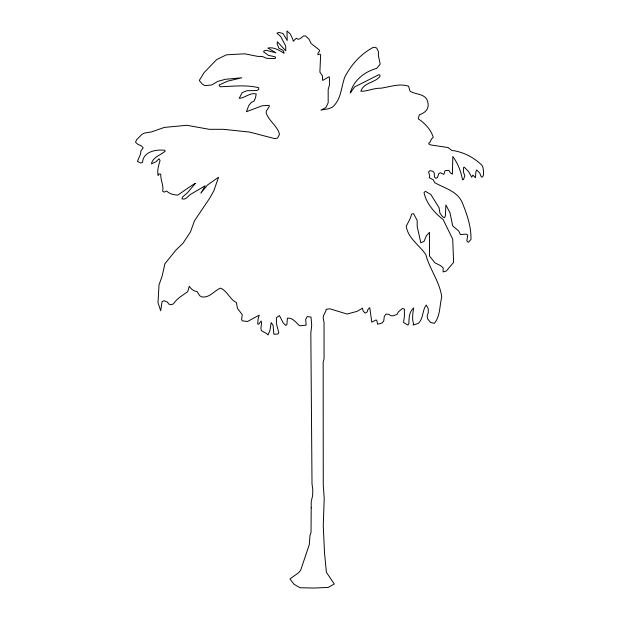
<?xml version="1.0" encoding="UTF-8"?>
<svg xmlns="http://www.w3.org/2000/svg" width="619" height="619" viewBox="0 0 619 619"><rect width="100%" height="100%" fill="white"/><g stroke="black" fill="none" stroke-linecap="round" stroke-linejoin="round"><path stroke-width="0.93" d="M311.21 507.843L311.017 532.665L310.018 535.242L309.229 544.774L300.726 570.076L298.768 572.621L289.947 578.935L294.033 584.282L300.006 587.733L313.833 588.05L328.287 587.423L334.26 583.965L326.399 572.335L324.518 552.852L323.257 525.825L324.201 498.488L323.257 484.971L323.164 362.045L324.047 359.043L324.047 322.375L323.164 318.112L323.451 315.783L326.074 310.537L326.074 309.376L327.528 309.082L329.857 308.788L347.042 314.034L356.939 311.411L362.471 308.208L363.059 310.831L365.094 313.16L367.129 311.991L368.003 309.376L369.752 307.628L371.795 322.19L375.578 320.147L376.739 320.147L377.613 324.224L381.985 323.056L383.734 321.021L384.314 316.363L386.063 314.034L388.678 314.32L391.007 315.783L393.336 315.783L397.127 314.32L398.288 311.991L402.365 308.502L404.408 309.082L404.408 316.363L403.534 322.476L407.898 325.099L408.888 323.575C409.012 317.949 409.027 311.93 413.693 307.875C412.842 313.121 411.821 318.762 413.577 323.93L413.144 325.099L418.382 323.35C423.62 318.282 422.127 310.537 426.243 305.005L428.278 308.788L428.278 312.58L427.118 316.069L427.698 318.986L430.615 322.476L434.399 323.35C440.38 316.007 439.475 305.786 441.773 296.996C439.761 281.916 429.702 269.257 425.826 254.626C419.419 245.132 408.122 238.377 406.234 226.376L410.335 218.174L411.705 214.073L413.531 213.617L417.175 220.449L417.175 226.376L420.819 242.78L424.007 241.41L426.282 235.94L429.47 232.295L429.47 255.987L434.94 262.827L440.411 265.559L443.142 267.834L443.142 271.934L446.33 271.021L453.619 262.371L452.706 239.135L443.142 219.544C434.538 212.951 426.329 203.473 424.007 192.664L425.369 191.294L430.839 194.482L439.041 207.698L439.954 213.16L442.686 216.805L444.512 217.718L445.417 215.899L445.873 204.959L449.974 212.704L452.706 225.92L458.633 230.933L460.451 234.578L465.921 234.121L467.747 235.034L466.834 240.953L468.196 242.323L470.935 239.592C471.369 226.771 467.02 214.398 462.277 202.684C457.232 190.954 444.651 188.369 434.693 182.636L433.285 179.812L429.276 177.692L429.748 175.804L428.572 172.036L429.981 170.62L433.045 171.331L434.221 172.98L434.461 176.988L435.877 178.396L437.525 177.46L438.701 173.684L440.349 172.74L443.885 174.396L445.061 170.62L448.829 170.387L450.485 172.98L452.365 174.156L452.837 156.483C457.812 163.284 461.07 171.602 462.501 179.812L463.438 179.58L464.854 175.804L463.438 172.036L463.438 167.795L464.149 167.091L468.622 171.564L471.686 177.22L472.87 175.1L475.462 177.692L475.926 171.564L476.638 169.916L479.702 172.98L481.35 176.988L482.526 176.988L483.47 175.1L483.47 171.331L482.998 167.563L482.054 165.435C473.767 157.249 463.298 151.856 451.661 150.363L448.125 147.531L430.692 144.939L428.805 143.995L428.805 143.059L429.748 142.587L431.629 138.811L433.285 137.403C430.956 129.603 424.967 123.282 418.305 118.848L419.272 114.84C426.684 112.356 430.406 107.203 426.816 99.272C423.288 93.531 415.295 94.467 410.072 91.248L408.571 86.219C399.24 83.132 389.931 86.939 380.677 88.231C373.868 87.913 367.431 91.473 360.831 91.248C363.678 82.397 374.882 82.977 379.927 76.423L379.927 75.17L378.921 74.667L354.555 86.977L350.284 93.005C353.441 80.509 364.56 71.672 376.662 68.384L380.182 64.113L378.418 55.826L378.418 51.555L376.662 48.034L374.905 47.284L372.893 47.531C360.552 54.232 351.166 64.701 344.752 77.174C341.023 87.372 341.324 99.729 332.194 107.327L328.171 108.836L320.89 110.089L325.911 107.574L328.171 102.8L328.171 89.484L329.432 85.213L329.432 78.18L329.176 76.671L322.646 80.447L322.391 75.673L319.884 72.152L320.634 54.82L319.884 54.062L317.872 54.82L317.872 53.559L319.628 50.797L319.125 49.791L311.086 43.508L309.082 39.245L305.562 35.972L303.55 35.972L300.037 38.742L298.025 39.245L296.269 38.239L293.251 41.249L292.748 38.989L290.234 33.968L286.968 30.95L287.224 40.498L282.953 33.465L278.929 32.459L276.917 33.209L280.686 36.475L285.715 46.023L285.715 50.797L277.42 41.752L277.173 44.011L278.929 48.282L282.953 50.294L284.206 53.311C279.2 50.34 274.062 46.835 267.88 48.034L275.919 52.808L266.116 50.294L264.104 50.797L263.609 51.803L268.375 55.323L275.161 56.824L275.664 57.83L274.913 58.588L266.619 58.333L262.603 56.577L257.326 56.321L244.76 53.814L226.422 54.82L216.627 59.594L204.061 72.655L199.287 80.447L202.111 83.944L204.866 85.639L211.652 85.004L217.803 81.399L225.432 79.278L241.758 77.793L227.552 81.19L219.072 85.004L219.923 86.699L221.826 86.699C234.067 86.211 246.695 84.718 258.727 87.759L258.727 89.461L256.815 90.521L246.849 90.73L242.184 92.641L239.213 98.367C245.023 97.949 250.2 92.339 256.181 93.91L255.539 97.725L253.844 101.33L251.299 102.39L248.761 105.57L246.424 111.722L262.116 105.787L269.11 105.362L269.327 106.422L266.356 111.087L266.147 112.991C269.002 121.192 277.56 125.974 279.502 134.408L277.591 138.014L274.836 138.648L249.604 132.079L223.529 129.317L209.323 129.317L186.845 125.293L164.368 127.413L151.647 131.862L144.227 133.139L141.89 134.408L136.59 139.708L135.53 142.254L137.65 144.165L141.256 145.86L143.167 147.771L140.83 151.16L140.621 153.914L137.441 161.335L140.621 163.037L142.525 162.395C143.121 151.593 156.12 149.187 164.793 150.309L165.219 151.16C160.584 155.307 152.692 157.009 151.431 163.88L156.143 161.644L158.99 158.797L160.081 160.553C158.603 165.42 157.017 170.349 158.108 175.672L158.99 173.916L160.739 174.132C160.468 180.075 163.865 185.53 162.712 191.441L164.244 192.099L166.658 191.008C169.436 194.01 173.722 194.776 177.607 195.171C183.549 191.395 189.043 186.892 195.356 183.34L187.472 192.757L182.427 197.136L181.994 198.892L184.183 199.109L186.157 198.235L190.319 194.513L205.214 185.746L200.835 193.198L207.404 185.089L218.577 177.204L213.756 191.008L209.377 198.676L194.482 220.797L190.536 231.754L183.085 243.143L176.075 249.937L164.902 263.74L162.209 275.85L159.013 284.926L158.007 302.73L160.692 310.792L162.039 301.716L163.888 300.71L167.416 302.057L168.755 304.068L170.945 304.741L173.459 303.906C176.941 298.288 182.698 295.464 187.743 291.642L189.252 286.264C191 288.934 193.623 291.27 196.981 291.472L199.666 295.673L201.515 296.849C209.4 298.35 213.965 290.853 220.496 288.114C227.467 290.969 229.634 299.31 236.373 302.575L237.487 308.455L242.253 314.653L241.619 319.582L242.253 320.851L247.499 321.485L259.26 315.133L258.146 318.785L257.674 323.876L258.146 324.348L258.781 324.031L261.164 321.013C262.464 324.163 259.818 327.552 261.481 330.708L266.89 333.726L268.004 334.995L269.907 330.546L271.176 322.6L273.087 325.3L273.884 334.206L277.854 334.043L278.805 332.774L276.422 323.714L276.422 317.671L279.448 315.605L283.1 322.762L285.8 325.462L286.914 324.511L287.394 318.151C292.122 317.377 295.921 322.205 298.83 325.145L300.261 325.78L306.142 325.145L305.67 319.265L307.256 316.564L311.001 317.09L311.705 325.199L310.831 333.13L312.007 483.818L312.804 489.776L312.603 495.734L311.21 501.692L311.21 507.843"/></g></svg>
